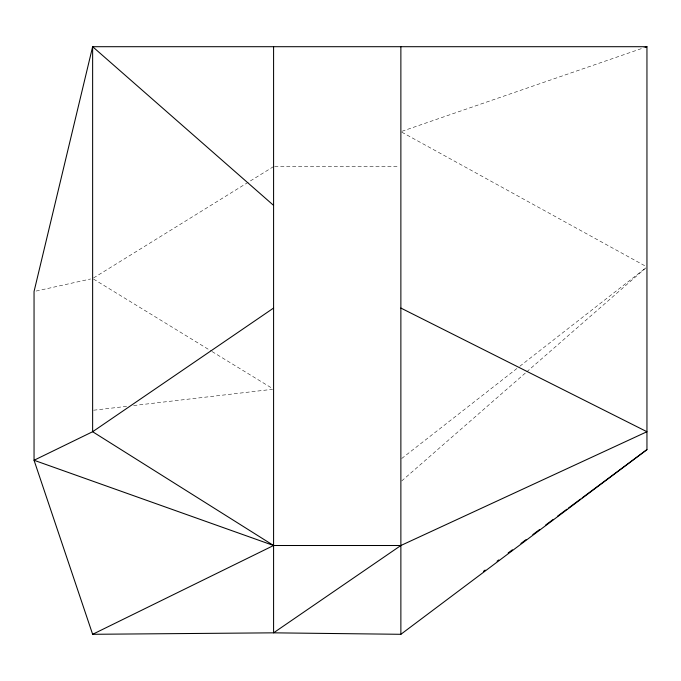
<?xml version="1.0" encoding="UTF-8"?>
<svg xmlns="http://www.w3.org/2000/svg" width="681" height="681" viewBox="0 0 681 681"><rect width="100%" height="100%" fill="white"/><g stroke="black" fill="none" stroke-linecap="round" stroke-linejoin="round"><path stroke-width="0.51" stroke-dasharray="3.4 2.55" d="M401.671 480.982L525.911 372.558M526.719 371.86L646.15 267.633L518.054 367.629M401.705 458.509L517.211 368.276M93.535 277.976L273.583 166.581M401.875 131.322L643.937 47.747M36.102 291.051L90.573 278.989M93.68 410.209L127.347 406.276M133.663 405.535L272.528 389.311M274.647 166.581L398.751 166.581M401.799 132.182L646.014 266.416M93.535 279.082L211.153 351.013M212.063 351.566L272.681 388.63"/><path stroke-width="1.02" d="M400.871 634.3L646.95 449.63L646.95 46.7L92.633 46.7L34.05 291.502L34.05 460.262L92.633 634.3L273.583 632.836L400.871 634.3L400.871 46.7M483.467 571.342L485.17 570.074M497.087 561.204L498.79 559.935M508.154 552.963L512.418 549.788M520.931 543.455L526.038 539.65M532.848 534.576L539.658 529.503M545.626 525.068L553.287 519.365M557.543 516.189L566.907 509.218M568.609 507.949L580.535 499.079M582.238 497.811L646.95 449.63M400.871 308.059L646.95 431.728L400.871 545.507L273.583 632.836L273.583 46.7M273.583 308.059L92.633 431.728L34.05 460.262L273.583 545.507L400.871 545.507M92.633 634.3L273.583 545.507L92.633 431.728L92.633 46.7L273.583 205.381M644.941 47.398L646.95 46.7"/></g></svg>
